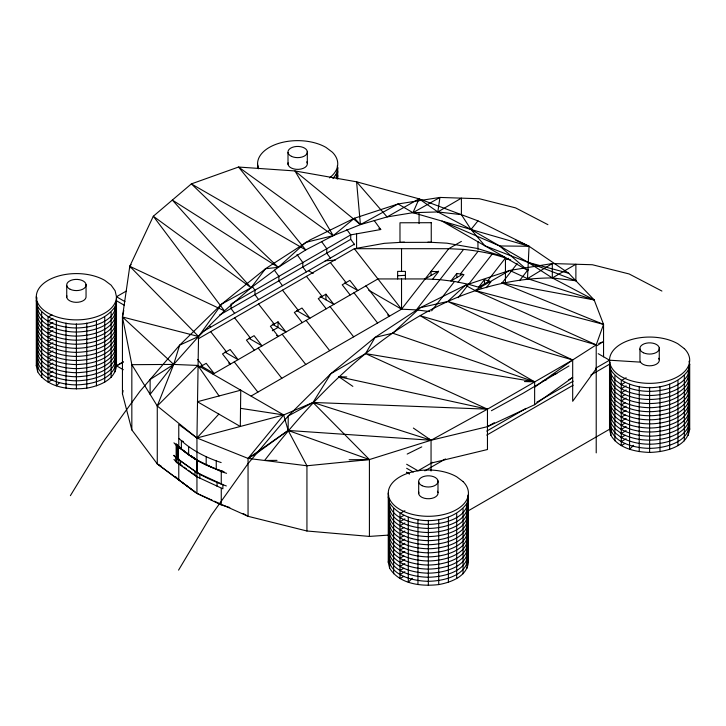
<?xml version="1.0" encoding="UTF-8"?>
<svg xmlns="http://www.w3.org/2000/svg" width="726" height="726" viewBox="0 0 726 726"><rect width="100%" height="100%" fill="white"/><g stroke="black" fill="none" stroke-linecap="round" stroke-linejoin="round"><path stroke-width="1.09" d="M178.097 459.313L178.115 446.862L176.155 445.156L176.155 461.818L176.155 457.661L173.959 455.284M173.977 459.458L177.026 462.752L196.946 476.782L222.882 488.789L222.882 484.632L196.946 472.626L196.946 460.166L191.755 456.282M388.464 535.107L369.416 536.414L306.935 530.996L306.935 465.774L288.158 430.464L288.213 416.007L330.802 373.718L375.088 337.381L420.245 307.697L465.402 285.245L509.697 270.435L552.286 263.556L592.352 264.736L629.133 273.965L661.921 291.053M229.788 507.528L221.258 504.906L196.946 493.399L196.946 437.996L198.543 336.492L221.784 304.003L265.516 268.711L310.02 239.943L354.479 218.227L398.057 203.961L439.947 197.436L479.369 198.743L515.578 207.881L547.912 224.67M123.783 310.51L122.449 316.981L122.449 393.828L131.833 429.901L157.27 463.896L196.946 493.399L212.282 500.268M122.449 393.828L123.111 390.588M36.981 297.76L36.3 300.755L37.67 306.744L37.67 371.785C47.707 387.884 69.514 390.189 86.766 388.156C99.035 385.96 114.935 380.079 116.478 365.795L116.478 296.734L115.116 290.745L111.114 285.164L104.735 280.363A40.093 23.15 0 0 0 41.672 285.164A40.093 23.15 0 0 0 66.012 319.095A40.093 23.15 0 0 0 116.478 296.734L126.306 291.062M36.981 301.825C34.839 321.527 60.948 327.934 76.393 327.97C91.739 327.789 116.632 321.999 116.024 302.824M36.981 305.891C34.839 325.593 60.948 331.991 76.393 332.036C91.739 331.628 113.719 326.881 116.478 308.886M36.981 309.957C34.839 329.649 60.948 336.056 76.393 336.102C91.739 335.693 113.719 330.947 116.478 312.951M36.981 314.022C34.839 333.715 60.948 340.122 76.393 340.167C91.739 339.986 116.632 334.196 116.024 315.02M36.981 318.088C34.839 337.781 60.948 344.188 76.393 344.224C91.739 343.825 113.719 339.078 116.478 321.083M36.981 322.153C34.839 341.846 60.948 348.253 76.393 348.289C91.739 348.108 116.632 342.327 116.024 323.152M36.981 326.219C34.839 345.912 60.948 352.319 76.393 352.355C91.739 351.956 113.719 347.209 116.478 329.214M36.981 330.285C34.839 349.977 60.948 356.384 76.393 356.421C91.739 356.021 113.719 351.275 116.478 333.279M36.981 334.35C34.839 354.043 60.948 360.45 76.393 360.486C91.739 360.305 116.632 354.524 116.024 335.348M36.981 338.407C34.839 358.109 60.948 364.516 76.393 364.552C91.739 364.153 113.719 359.406 116.478 341.411M36.981 342.472C34.839 362.174 60.948 368.581 76.393 368.617C91.739 368.436 116.632 362.646 116.024 343.471M36.981 346.538C34.839 366.24 60.948 372.647 76.393 372.683C91.739 372.275 113.719 367.528 116.478 349.533M36.981 350.604C34.839 370.305 60.948 376.712 76.393 376.749C91.739 376.34 113.719 371.594 116.478 353.598M36.981 354.669C34.839 374.371 60.948 380.778 76.393 380.814C91.739 380.633 116.632 374.843 116.024 355.667M36.981 358.735C34.839 378.437 60.948 384.844 76.393 384.88C91.739 384.471 113.719 379.725 116.478 361.73M37.67 371.785L36.3 365.795L36.981 362.8M115.116 371.785L115.116 306.744L116.478 300.755L124.146 305.183M258.02 165.809L257.567 167.806L257.567 163.786M337.291 169.875L337.744 171.871L336.383 177.861L336.383 173.795L337.744 167.806L337.291 165.809M337.064 178.932L337.744 175.937L337.291 173.941M388.709 495.177L388.256 497.174L389.617 503.163L389.617 568.204C399.654 584.303 421.461 586.608 438.722 584.575C450.991 582.379 466.891 576.498 468.433 562.214L467.98 495.177M388.709 499.243C388.101 518.418 412.994 524.208 428.34 524.39C443.686 524.208 468.588 518.418 467.98 499.243M388.709 503.309C388.101 522.484 412.994 528.274 428.34 528.455C443.686 528.274 468.588 522.484 467.98 503.309M388.709 507.374C388.101 526.55 412.994 532.34 428.34 532.521C443.686 532.34 468.588 526.55 467.98 507.374M388.709 511.44C388.101 530.615 412.994 536.405 428.34 536.578C443.686 536.405 468.588 530.615 467.98 511.44M388.709 515.505C388.101 534.681 412.994 540.462 428.34 540.643C443.686 540.462 468.588 534.681 467.98 515.505M388.709 519.571C388.101 538.746 412.994 544.527 428.34 544.709C443.686 544.527 468.588 538.746 467.98 519.571M388.709 523.637C388.101 542.812 412.994 548.593 428.34 548.774C443.686 548.593 468.588 542.812 467.98 523.637M388.709 527.702C388.101 546.878 412.994 552.658 428.34 552.84C443.686 552.658 468.588 546.878 467.98 527.702M388.709 531.768C388.101 550.934 412.994 556.724 428.34 556.906C443.686 556.724 468.588 550.934 467.98 531.768M388.709 535.824C388.101 555 412.994 560.79 428.34 560.971C443.686 560.79 468.588 555 467.98 535.824M388.709 539.89C388.101 559.065 412.994 564.855 428.34 565.037C443.686 564.855 468.588 559.065 467.98 539.89M388.709 543.955C388.101 563.131 412.994 568.921 428.34 569.102C443.686 568.921 468.588 563.131 467.98 543.955M388.709 548.021C388.101 567.197 412.994 572.986 428.34 573.168C443.686 572.986 468.588 567.197 467.98 548.021M388.709 552.087C388.101 571.262 412.994 577.052 428.34 577.234C443.686 577.052 468.588 571.262 467.98 552.087M388.709 556.152C388.101 575.328 412.994 581.118 428.34 581.299C443.686 581.118 468.588 575.328 467.98 556.152M389.617 568.204L388.256 562.214L388.709 560.218M467.072 568.204L467.072 503.163L468.433 497.174M689.019 361.23L689.7 364.225L689.7 429.266C686.941 447.261 664.962 452.008 649.607 452.416C635.395 451.962 618.643 448.477 610.884 435.255L610.884 370.215L609.522 364.225L609.976 362.229M609.976 370.36C609.368 389.535 634.261 395.325 649.607 395.507C665.052 395.461 691.161 389.054 689.019 369.362M609.976 382.557C609.368 401.732 634.261 407.513 649.607 407.694C665.052 407.658 691.161 401.251 689.019 381.558M609.976 402.876C609.368 422.051 634.261 427.841 649.607 428.022C665.052 427.986 691.161 421.579 689.019 401.877M609.976 411.007C609.368 430.182 634.261 435.972 649.607 436.154C665.052 436.117 691.161 429.71 689.019 410.009M609.976 423.204C609.368 442.379 634.261 448.169 649.607 448.35C665.052 448.305 691.161 441.907 689.019 422.205M688.33 435.255L688.33 370.215L689.7 364.225M596.218 452.879L596.218 344.886L603.551 324.395L594.167 299.938L568.73 273.257L529.054 246.259L477.953 220.849L419.065 198.842L356.584 181.809L294.947 170.946L238.536 167.034L191.365 183.896L153.313 216.239L129.782 266.306L122.449 316.981L131.833 364.679L131.833 429.901M196.946 493.399L157.27 463.896L157.27 405.997L173.686 364.425L179.64 345.159L221.784 304.003L251.096 287.714L278.294 267.35L305.755 249.935L333.216 235.641L360.414 224.606L387.085 216.929L412.967 212.691L437.814 211.938L461.391 214.66L471.011 229.48L484.932 245.815L575.881 280.762L575.881 264.246L552.332 277.949C431.97 278.112 333.397 370.614 264.609 460.475L277.005 460.366M419.065 198.842L412.967 212.691L398.057 203.961L360.414 224.606L294.947 170.946L333.216 235.641L354.479 218.227L360.414 224.606L356.584 181.809L387.085 216.929L419.065 198.842L437.814 211.938L471.011 229.48L528.274 262.449L552.332 277.949L594.167 299.938L501.612 282.822L603.551 324.395L603.551 356.82M178.569 570.119L211.366 515.161L248.147 463.46L288.213 416.007L313.006 402.467L330.965 373.581M70.377 495.677L103.228 441.898L139.873 391.414L179.64 345.159L198.543 336.492L224.425 310.837L251.096 287.714L265.516 268.711L278.294 267.35L305.755 242.366L333.216 235.641L238.536 167.034L305.755 249.935L191.365 183.896L278.294 267.35L172.334 200.067L251.096 287.714L153.313 216.239L224.425 310.837L129.782 266.306L131.088 264.491M37.67 306.744C54.06 330.031 98.718 330.031 115.116 306.744M332.953 178.587L336.383 173.795M389.617 503.163C406.015 526.45 450.674 526.45 467.072 503.163M610.884 370.215C627.282 393.501 671.94 393.501 688.33 370.215M596.218 368.699L572.687 401.269L572.687 359.96L596.218 344.886L474.931 290.464L465.402 285.245L447.724 301.481L420.245 307.697L392.766 333.207L375.088 337.381L365.559 353.607L330.802 373.718M432.56 279.301L438.459 271.733L431.035 271.379L431.035 275.535M368.772 290.273L401.532 309.185L416.379 309.902L463.587 249.408C479.605 251.051 495.649 253.973 510.659 259.944M458.07 282.169L463.968 274.61L456.808 273.448L450.9 281.007L462.598 274.256M431.643 310.81L454.549 281.452L468.606 284.311L481.91 288.177M460.447 273.893L478.153 251.214M458.188 297.651L492.21 254.064M486.311 287.705L490.903 281.824L484.487 279.646L478.579 287.215L489.388 280.971M487.818 280.617L505.514 257.939M501.902 283.204L517.175 263.638M519.517 280.644L528.374 269.301M471.011 229.48L477.953 220.849M129.782 268.321L129.782 266.306L198.543 336.492L173.686 364.425L150.119 394.372L150.119 379.498L173.686 364.425L197.835 365.441L283.675 414.945L288.158 430.464L369.416 459.567L431.053 440.246L487.464 426.661L534.635 404.691L572.687 377.456L568.776 379.716M224.089 471.746C207.445 466.673 191.482 458.605 178.768 446.581L178.768 424.411L196.946 437.996L218.853 414.092M59.55 382.638L56.347 385.842L56.347 320.801M369.416 536.414L369.416 459.567L306.935 465.774L248.047 458.405L196.946 437.996L157.27 405.997L197.835 365.441L219.071 395.96M412.304 578.25L408.302 582.261L408.302 517.221M633.571 445.301L629.56 449.312L629.56 384.272M596.218 344.886L447.724 301.481L572.687 359.96L487.464 409.165L431.053 440.246L288.158 430.464L256.841 453.16L248.047 458.405L248.047 516.313L306.935 530.996M534.635 387.194L572.687 359.96L420.245 315.774L534.635 381.822L534.635 404.691M288.158 430.464L248.047 458.405L283.675 414.945L313.006 402.467L487.464 409.165L487.464 449.53L431.053 463.115M597.035 345.676L602.716 341.955L598.741 343.48M568.984 365.949L522.666 393.51L491.402 410.725M51.954 314.866L48.043 317.126L48.043 382.166L52.925 379.344M48.043 321.191L52.925 318.369M48.043 325.257L52.925 322.435M48.043 329.323L52.925 326.5M48.043 333.379L52.925 330.566M48.043 337.445L51.954 335.194M48.043 341.51L52.925 338.688M48.043 345.576L52.925 342.754M48.043 349.642L52.925 346.819M48.043 353.707L52.925 350.885M48.043 357.773L51.954 355.513M48.043 361.838L52.925 359.016M48.043 365.904L52.925 363.082M48.043 369.97L52.925 367.147M48.043 374.035L52.925 371.213M48.043 378.101L51.954 375.841M123.356 361.829L116.478 365.795L116.024 363.799M123.184 362.047L116.587 365.859L123.32 369.743M231.966 303.459L350.722 234.888L380.751 229.525L374.271 220.613M219.515 315.102L350.722 239.353L350.722 234.888L346.837 229.543M203.952 331.056L354.324 244.235L350.722 239.353M198.207 338.833L354.324 248.7L384.344 243.328L404.446 242.13M199.514 367.193L206.202 363.327L214.143 373.5L200.921 365.868M272.159 324.059L285.971 332.027L278.031 321.863L270.39 326.273L278.33 336.447L276.561 335.421M320.048 296.408L333.86 304.385L325.92 294.212L318.278 298.622L326.219 308.795M272.304 330.757L278.031 327.444L278.031 321.863M213.045 374.135L377.928 278.938L425.137 278.938L439.983 279.655L454.549 281.452M461.391 241.395L448.741 248.7L401.532 309.185L251.16 395.997M425.137 278.938L438.613 271.161M508.282 258.247L505.45 259.89L505.45 283.158M487.464 426.661L494.324 422.695M432.705 462.29L417.967 470.793L406.651 464.259M486.729 431.099L526.023 408.411M536.832 402.168L573.177 381.186M595.765 368.146L609.522 360.205L640.504 362.138M424.846 470.847L445.474 458.941M486.729 435.119L573.177 385.207M590.855 375.006L609.522 364.225M626.148 377.774L621.265 380.596L621.265 445.637L625.168 443.377M609.522 368.291L610.884 374.28L614.886 379.861L621.265 384.662L625.168 382.402M404.881 510.723L399.999 513.545L399.999 578.586L403.901 576.326M621.265 388.728L626.148 385.905M399.999 517.611L403.901 515.351M609.522 376.422L610.884 382.411L614.886 387.993L621.265 392.784L626.148 389.971M399.999 521.676L404.881 518.854M609.522 380.488L610.884 386.477L614.886 392.058L621.265 396.85L625.168 394.599M399.999 525.733L404.881 522.92M621.265 400.915L626.148 398.093M399.999 529.798L403.901 527.548M609.522 388.619L610.884 394.608L614.886 400.189L621.265 404.981L625.168 402.73M399.999 533.864L404.881 531.042M609.522 392.684L610.884 398.674L614.886 404.255L621.265 409.047L626.148 406.224M399.999 537.93L403.901 535.679M609.522 396.75L610.884 402.739L614.886 408.321L621.265 413.112L626.148 410.29M399.999 541.995L404.881 539.173M609.522 400.816L610.884 406.805L614.886 412.386L621.265 417.178L625.168 414.918M399.999 546.061L404.881 543.239M621.265 421.243L626.148 418.421M399.999 550.127L403.901 547.867M468.061 510.932L609.522 429.266L609.522 360.205L598.197 353.671M609.522 408.938L610.884 414.936L614.886 420.517L621.265 425.309L625.168 423.049M399.999 554.192L404.881 551.37M621.265 429.375L626.148 426.552M399.999 558.258L403.901 555.998M609.522 417.069L610.884 423.058L614.886 428.649L621.265 433.44L626.148 430.618M399.999 562.323L404.881 559.501M609.522 421.134L610.884 427.124L614.886 432.705L621.265 437.506L625.168 435.246M399.999 566.389L404.881 563.567M621.265 441.571L626.148 438.749M399.999 570.455L403.901 568.195M399.999 574.52L404.881 571.698M421.77 446.871L407.186 454.068M551.66 375.433L556.851 373.436M542.503 381.259L546.605 379.68M196.946 437.996L283.675 414.945L240.533 408.33M325.203 260.806L335.294 260.108M397.748 275.762L405.562 275.299M349.133 459.749L369.416 459.567L313.006 402.467L431.053 440.246L431.053 471.038M499.633 245.96L527.884 270.544L441.989 221.085L499.633 245.96L529.054 246.259L527.493 278.639L594.167 299.938M352.854 386.386L338.888 376.767L346.81 376.975M524.453 381.558L534.635 381.822L392.766 333.207M463.587 249.408L448.741 248.7L354.324 248.7L401.532 309.185L401.532 278.938M427.904 242.139L446.898 243.174L477 248.401L504.742 256.922M575.881 280.762L552.332 277.949L552.286 263.556L527.493 278.639L509.697 270.435L474.931 290.464L603.551 324.395M416.379 309.902L429.828 311.563M534.635 381.822L365.559 353.607L487.464 409.165L338.888 376.767M198.543 336.492L122.449 316.981L173.686 364.425L131.833 364.679L157.27 405.997M528.274 262.449L568.73 273.257M222.528 471.256C205.295 465.611 188.37 457.126 175.982 443.577M207.073 464.958L221.258 471.673L226.594 473.316M179.059 438.486C190.72 449.938 205.748 457.471 221.149 462.571M183.342 441.508L181.373 440.818L181.373 449.022M621.265 384.662C636.04 392.43 653.827 393.102 669.653 388.337C679.227 385.107 691.842 377.003 689.019 365.296M621.265 392.784C636.04 400.561 653.827 401.233 669.653 396.469C679.227 393.238 691.842 385.134 689.019 373.427M621.265 396.85C636.04 404.627 653.827 405.299 669.653 400.534C679.227 397.303 691.842 389.2 689.019 377.493M621.265 404.981C636.04 412.758 653.827 413.43 669.653 408.665C679.227 405.435 691.842 397.331 689.019 385.624M621.265 409.047C636.04 416.824 653.827 417.495 669.653 412.731C679.227 409.5 691.842 401.396 689.019 389.69M621.265 413.112C636.04 420.889 653.827 421.561 669.653 416.788C679.227 413.566 691.842 405.462 689.019 393.755M621.265 417.178C636.04 424.955 653.827 425.627 669.653 420.853C679.227 417.631 691.842 409.528 689.019 397.812M621.265 425.309C636.04 433.086 653.827 433.749 669.653 428.984C679.227 425.754 691.842 417.65 689.019 405.943M621.265 433.44C636.04 441.217 653.827 441.88 669.653 437.116C679.227 433.885 691.842 425.781 689.019 414.074M621.265 437.506C636.04 445.274 653.827 445.945 669.653 441.181C679.227 437.95 691.842 429.846 689.019 418.14M515.769 240.306L529.054 246.259L412.967 212.691L439.947 197.436L437.814 211.938L461.391 198.144L461.391 214.66M214.324 501.185L220.45 503.935M222.501 504.851L248.047 516.313L243.165 513.491M190.611 455.701L196.946 460.166L205.05 464.005M378.881 228.445L380.751 229.525M344.587 282.922L357.8 290.554L349.868 280.39L342.218 284.801L350.159 294.974M387.63 314.984L389.553 316.1L365.949 285.853M308.414 270.662L313.224 273.439M296.698 310.574L309.911 318.206L301.98 308.033L294.329 312.452L302.27 322.616M428.149 438.568L431.053 440.246L413.366 428.059M248.809 338.225L262.032 345.857L254.091 335.684L246.45 340.095L254.381 350.268M224.869 352.046L238.083 359.679L230.142 349.505L222.501 353.925L230.441 364.089L228.672 363.073M116.478 296.734L124.972 301.635M406.651 468.279L413.248 472.091M409.346 473.869L406.478 472.209L409.346 473.897M157.27 463.896L161.172 466.156M173.959 442.815L177.026 446.136L188.796 454.431M188.878 454.467L178.115 446.862L178.115 459.367L176.155 457.661L196.946 472.626A159.466 93.681 -0.9 0 0 226.34 485.948M190.666 455.737L196.946 460.166M196.946 472.626L177.017 458.551A159.466 93.681 -0.9 0 1 173.641 455.474M181.364 448.523L177.198 445.011M178.768 463.197L182.235 465.783M183.959 467.081L186.564 469.023M188.288 470.312L196.946 476.782M175.574 476.637L178.768 479.813L194.577 491.729M330.375 262.522L346.048 282.595M353.979 292.769L377.584 323.006M306.436 276.343L322.099 296.417M330.04 306.59L353.644 336.837M282.487 290.173L298.159 310.238M306.091 320.411L329.695 350.658M258.547 303.994L274.21 324.068M282.151 334.232L305.755 364.479M234.598 317.816L250.27 337.889M258.202 348.063L281.806 378.3M210.658 331.637L226.321 351.711M234.262 361.884L257.866 392.131M197.608 359.424L202.382 365.541M330.375 258.066L326.782 253.174L326.782 248.719L321.6 241.586M306.436 271.887L302.833 266.996L302.833 262.54L297.007 254.517M282.487 285.708L278.893 280.826L278.893 276.361L274.355 270.126M258.547 299.539L254.953 294.647L254.953 290.191L252.358 286.625M234.598 313.36L231.004 308.468L231.004 304.012M209.46 325.557L210.658 327.181M689.019 426.271L689.7 429.266M609.522 429.266L610.884 435.255M467.98 560.218L468.433 562.214M684.328 375.796L684.328 440.836M677.957 380.596L677.957 445.637M669.653 384.272L669.653 449.312M659.988 386.586L659.988 451.626M659.262 347.954L659.262 359.697M649.607 387.375L649.607 452.416M639.951 348.961L639.951 360.713A9.692 5.599 0 0 0 651.739 365.668A9.692 5.599 0 0 0 658.709 358.272M639.234 386.586L639.234 451.626M614.886 375.796L614.886 440.836M484.487 279.646L484.487 283.802M477.953 241.44L477.953 249.354M463.061 508.745L463.061 573.785M456.808 273.448L456.808 277.595M456.69 513.545L456.69 578.586M448.387 517.221L448.387 582.261M438.722 519.535L438.722 584.575M437.996 480.902L437.996 492.645M428.34 520.324L428.34 585.365M419.065 213.462L419.065 223.581M418.684 481.91L418.684 493.662M417.967 519.535L417.967 584.575M405.426 278.938L405.426 271.379L397.63 271.379L397.63 278.938M401.532 248.7L401.532 271.379M393.628 508.745L393.628 573.785M388.256 493.154L388.256 562.214M356.584 233.79L356.584 248.483M354.324 244.235L354.324 244.844M337.744 167.806L337.744 178.986M325.92 294.212L325.92 299.802M307.316 151.534L307.316 163.277M288.004 152.542L288.004 164.294M221.258 471.673L221.258 484.133M221.258 488.289L221.258 504.906M217.029 482.137L217.029 486.284M216.248 460.956L216.248 469.159M206.184 456.754L206.184 464.958M199.841 478.153L199.841 473.996L194.949 471.219L194.949 475.376M188.642 446.626L188.642 454.839M180.493 461.037L180.493 465.194M178.768 458.759L178.768 479.813M177.026 446.136L177.026 462.752M111.114 312.334L111.114 377.366M104.735 317.126L104.735 382.166M96.44 320.801L96.44 385.842M86.766 323.115L86.766 388.156M86.049 284.483L86.049 296.226A9.692 5.599 0 0 1 75.994 302.325A9.692 5.599 0 0 1 66.837 295.781M76.393 323.905L76.393 388.945M66.738 285.49L66.738 297.243M66.012 323.115L66.012 388.156M41.672 312.334L41.672 377.366M36.3 296.734L36.3 365.795M437.442 491.221A9.692 5.599 0 0 1 429.22 498.726A9.692 5.599 0 0 1 418.793 492.201M329.459 177.879A40.093 23.15 0 0 0 332.372 152.215L326.001 147.414A40.093 23.15 0 0 0 278.367 143.494A40.093 23.15 0 0 0 258.52 168.804M306.762 161.853A9.692 5.599 0 0 1 298.531 169.358A9.692 5.599 0 0 1 288.104 162.833M240.751 390.198L240.306 426.471L197.39 401.723L240.751 390.198M431.253 222.71L399.981 222.782L399.981 242.393L431.253 242.321L431.253 222.71M684.328 348.634L677.957 343.834A40.093 23.15 0 0 0 611.936 352.291A40.093 23.15 0 0 0 653.101 383.264A40.093 23.15 0 0 0 684.328 348.634M463.061 481.583L456.69 476.782A40.093 23.15 0 0 0 390.67 485.24A40.093 23.15 0 0 0 431.834 516.213A40.093 23.15 0 0 0 463.061 481.583M643.399 352.754A9.692 5.599 0 0 0 659.163 349.415A9.692 5.599 0 0 0 646.267 343.198A9.692 5.599 0 0 0 643.399 352.754M422.133 485.703A9.692 5.599 0 0 0 437.896 482.363A9.692 5.599 0 0 0 425 476.147A9.692 5.599 0 0 0 422.133 485.703M291.444 156.335A9.692 5.599 0 0 0 307.207 152.995A9.692 5.599 0 0 0 294.311 146.779A9.692 5.599 0 0 0 291.444 156.335M70.177 289.284A9.692 5.599 0 0 0 85.949 285.944A9.692 5.599 0 0 0 73.045 279.728A9.692 5.599 0 0 0 70.177 289.284"/></g></svg>
